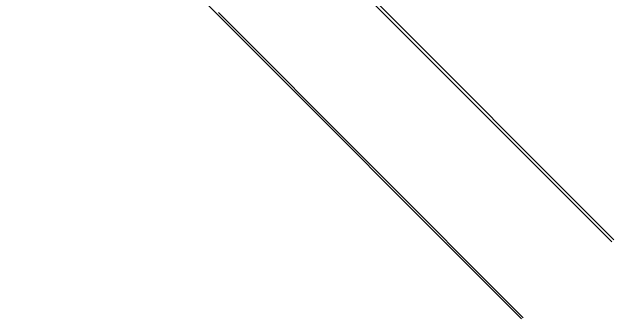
# Model space of a CAD drawing. Header units: inches. Extents: x 0 to 10293, y 0 to 4182.
# Drawn here: x 530.3 to 543.95, y 4097.91 to 4104.85 of the extents above; entities that cross this region are included whole.
import ezdxf

# ---------------------------------------------------------------- set-up
doc = ezdxf.new("R2010")
doc.units = ezdxf.units.IN
doc.header["$LTSCALE"] = 48
doc.header["$MEASUREMENT"] = 0
doc.styles.add('Arch-Dim', font='romans.shx', dxfattribs={"width": 0.75})
doc.dimstyles.new('Aec-Arch-I-96', dxfattribs={"dimscale": 96, "dimtxt": 0.09375, "dimasz": 0.0625, "dimexe": 0.0625, "dimexo": 0.0625, "dimgap": 0.03125, "dimtad": 1, "dimdec": 4, "dimzin": 3, "dimdsep": 46, "dimlunit": 4, "dimtxsty": 'Arch-Dim', "dimblk": 'ARCHTICK', "dimcen": 0.09375, "dimazin": 2, "dimtfac": 0.75, "dimtdec": 4, "dimtix": 1, "dimtmove": 2, "dimatfit": 2, "dimfxl": 0, "dimtolj": 1, "dimtzin": 0, "dimarcsym": 0})

# ---------------------------------------------------------------- blocks, each defined once
blk = doc.blocks.new('_ArchTick')
at = {"color": 0, "linetype": 'ByBlock', "const_width": 0.15}
blk.add_lwpolyline([(-0.5, -0.5), (0.5, 0.5)], dxfattribs=at)

msp = doc.modelspace()

# ---------------------------------------------------------------- linework, layer by layer
at = {"linetype": 'Continuous'}
msp.add_line((534.95093, 4104.81269), (532.1225, 4107.64112), dxfattribs=at)
for p, q in [((536.89547, 4106.75723), (543.95476, 4099.69794)), ((536.84598, 4106.70774), (543.90483, 4099.64888)), ((534.98276, 4104.84452), (541.89515, 4097.93212)), ((534.95094, 4104.8127), (541.85861, 4097.90503))]:
    msp.add_line(p, q)

# ---------------------------------------------------------------- leaders
msp.add_leader([(531.61468, 4109.45309), (517.26049, 4102.49085), (515.62835, 4102.49085)], dimstyle='Aec-Arch-I-96', override={"dimscale": 8, "dimtxt": 0.125})

doc.saveas('drawing.dxf')
